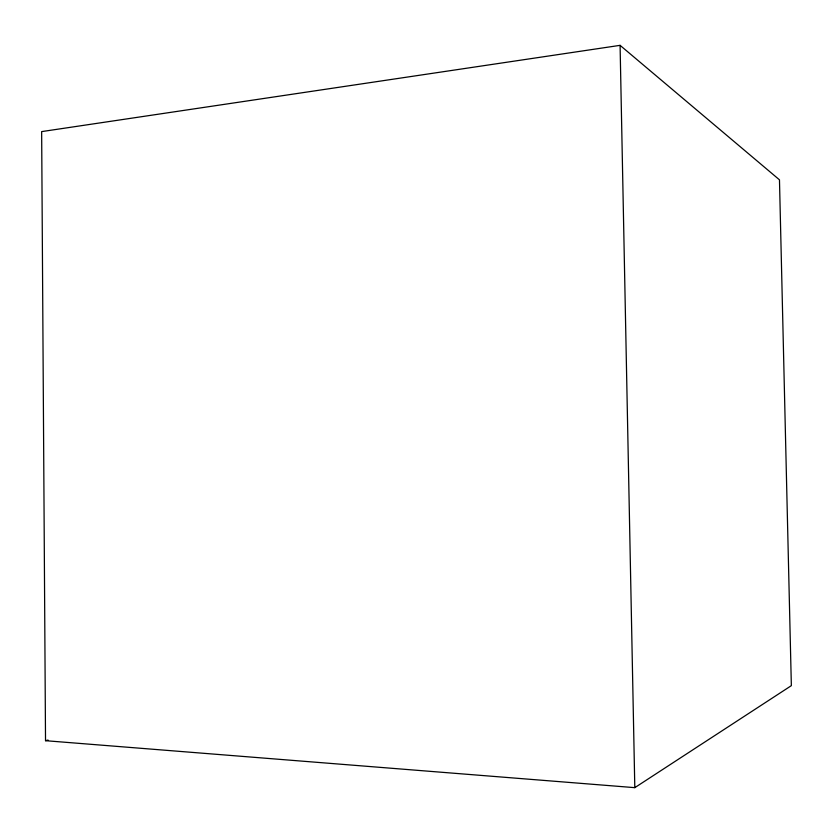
<?xml version="1.0" encoding="UTF-8"?>
<svg xmlns="http://www.w3.org/2000/svg" width="833" height="833" viewBox="0 0 833 833"><rect width="100%" height="100%" fill="white"/><g stroke="black" fill="none" stroke-linecap="round" stroke-linejoin="round"><path stroke-width="1.25" d="M634.808 787.654L791.35 685.653L779.469 179.824L620.085 45.346L41.65 131.604L45.523 740.693L634.808 787.654L620.085 45.346M45.523 740.693L48.043 740.058"/></g></svg>
